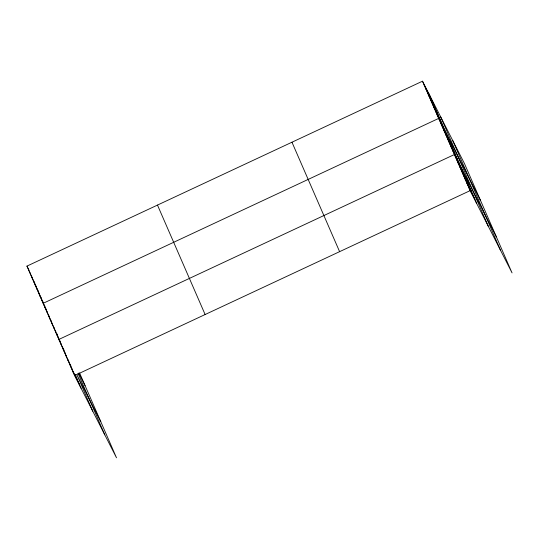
<?xml version="1.0" encoding="UTF-8"?>
<svg xmlns="http://www.w3.org/2000/svg" width="539" height="539" viewBox="0 0 539 539"><rect width="100%" height="100%" fill="white"/><g stroke="black" fill="none" stroke-linecap="round" stroke-linejoin="round"><path stroke-width="0.81" d="M79.55 372.921L116.505 457.806L74.598 375.548L26.95 266.104L422.495 81.194L464.402 163.452L512.05 272.896L470.143 190.638L422.495 81.194M74.598 375.548L470.143 190.638M424.112 84.919L430.573 97.599M425.736 88.639L432.197 101.319M427.353 92.358L433.814 105.038M428.977 96.083L435.438 108.763M430.594 99.803L437.055 112.483M432.217 103.522L438.672 116.202M433.834 107.241L440.296 119.921M435.451 110.967L441.913 123.647M437.075 114.686L443.536 127.366M480.606 200.663L438.692 118.405L43.147 303.316L45.047 307.048M440.444 122.42L446.898 135.1M442.189 126.436L448.65 139.116M443.934 130.445L450.395 143.125M445.679 134.46L452.14 147.14M447.431 138.469L453.892 151.149M449.176 142.485L455.637 155.165M450.921 146.5L457.382 159.18M452.672 150.509L459.134 163.189M496.325 236.776L454.417 154.525L58.872 339.435L61.15 343.909M456.162 158.54L462.624 171.213M457.914 162.549L464.369 175.229M459.659 166.564L466.12 179.244M461.404 170.573L467.865 183.253M463.149 174.589L469.61 187.269M464.901 178.604L471.362 191.284M466.646 182.613L473.107 195.293M468.391 186.629L474.852 199.309M26.95 266.104L28.85 269.837M28.567 269.823L30.467 273.556M30.191 273.549L32.091 277.275M31.808 277.268L34.853 283.238M33.431 280.987L36.47 286.957M35.048 284.713L38.087 290.676M36.672 288.432L39.711 294.402M38.289 292.151L41.328 298.121M39.906 295.877L43.329 302.588M41.53 299.596L43.43 303.322M44.191 304.818L44.953 306.307M45.808 308.537L46.57 310.026M78.707 373.109L85.061 385.567M44.899 307.331L47.176 311.805M46.644 311.34L49.305 316.561M48.389 315.355L51.05 320.577M50.134 319.371L52.04 323.097M51.885 323.38L54.163 327.853M53.63 327.395L55.915 331.869M56.669 333.358L57.43 334.854M55.376 331.404L58.037 336.626M57.127 335.42L60.166 341.389M100.78 421.687L77.03 375.07L92.755 411.19M60.617 343.444L64.04 350.161M62.369 347.46L65.024 352.681M64.114 351.475L66.391 355.949M65.859 355.484L68.898 361.453M67.604 359.5L71.027 366.21M69.356 363.508L72.017 368.73M75.056 374.699L75.817 376.188M71.101 367.524L74.139 373.493M74.901 374.982L77.562 380.204M72.846 371.539L79.307 384.219M452.706 140.49L500.354 249.934M440.653 116.835L488.3 226.279M428.956 93.874L476.597 203.318M291.963 142.215L339.61 251.659M157.482 205.083L205.123 314.533M78.02 373.311L104.809 434.845M75.231 374.854L81.052 388.228"/></g></svg>
